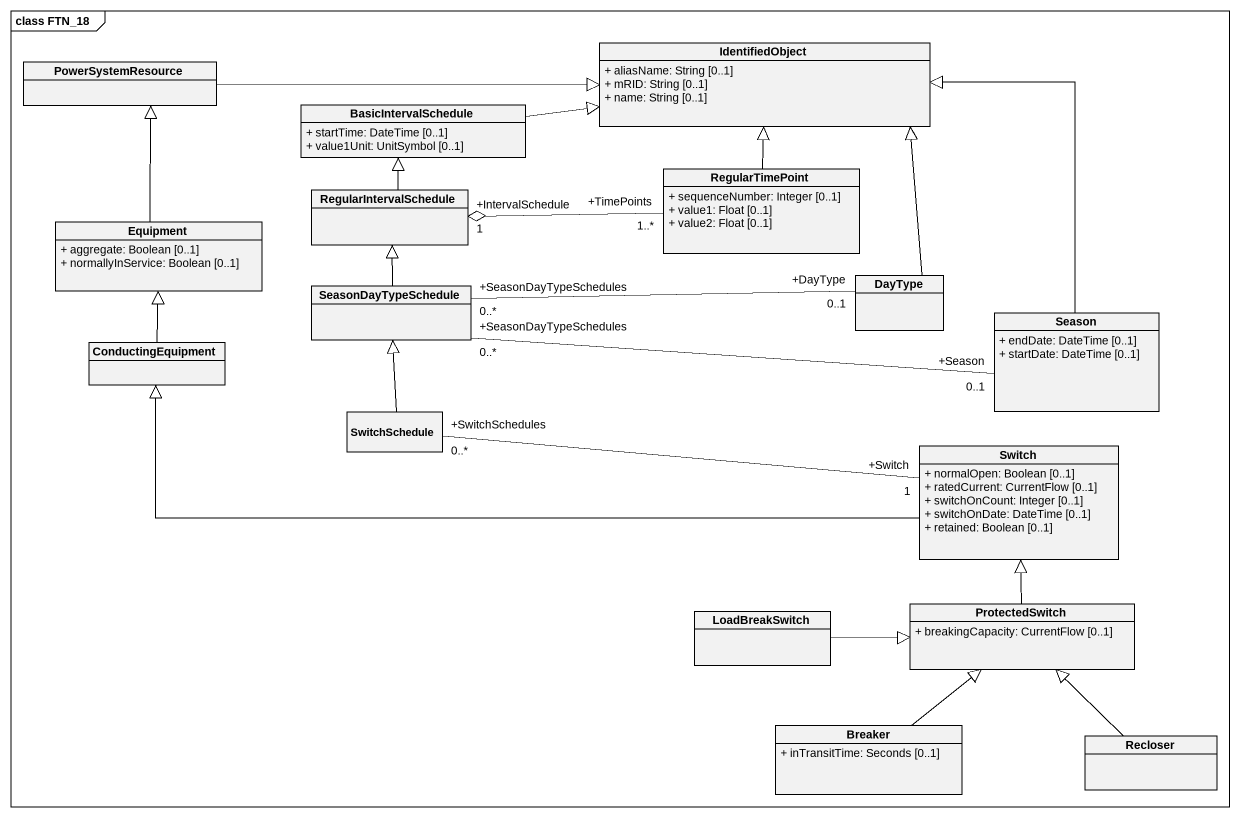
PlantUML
@startuml
mainframe class FTN_18
hide circle
hide empty members
skinparam classAttributeIconSize 0
class PowerSystemResource
class IdentifiedObject {
  + aliasName: String [0..1]
  + mRID: String [0..1]
  + name: String [0..1]
}
class BasicIntervalSchedule {
  + startTime: DateTime [0..1]
  + value1Unit: UnitSymbol [0..1]
}
class RegularIntervalSchedule
class RegularTimePoint {
  + sequenceNumber: Integer [0..1]
  + value1: Float [0..1]
  + value2: Float [0..1]
}
class Equipment {
  + aggregate: Boolean [0..1]
  + normallyInService: Boolean [0..1]
}
class SeasonDayTypeSchedule
class DayType
class ConductingEquipment
class Season {
  + endDate: DateTime [0..1]
  + startDate: DateTime [0..1]
}
class SwitchSchedule
class Switch {
  + normalOpen: Boolean [0..1]
  + ratedCurrent: CurrentFlow [0..1]
  + switchOnCount: Integer [0..1]
  + switchOnDate: DateTime [0..1]
  + retained: Boolean [0..1]
}
class LoadBreakSwitch
class ProtectedSwitch {
  + breakingCapacity: CurrentFlow [0..1]
}
class Breaker {
  + inTransitTime: Seconds [0..1]
}
class Recloser
PowerSystemResource -right-|> IdentifiedObject
BasicIntervalSchedule -right-|> IdentifiedObject
RegularIntervalSchedule -up-|> BasicIntervalSchedule
RegularIntervalSchedule "+IntervalSchedule\n1" o-right- "+TimePoints\n1..*" RegularTimePoint
RegularTimePoint -up-|> IdentifiedObject
Equipment -up-|> PowerSystemResource
SeasonDayTypeSchedule -up-|> RegularIntervalSchedule
DayType -up-|> IdentifiedObject
DayType "+DayType\n0..1" -left- "+SeasonDayTypeSchedules\n0..*" SeasonDayTypeSchedule
ConductingEquipment -up-|> Equipment
Season -up-|> IdentifiedObject
Season "+Season\n0..1" -left- "+SeasonDayTypeSchedules\n0..*" SeasonDayTypeSchedule
SwitchSchedule -up-|> SeasonDayTypeSchedule
Switch -left-|> ConductingEquipment
Switch "+Switch\n1" -left- "+SwitchSchedules\n0..*" SwitchSchedule
LoadBreakSwitch -right-|> ProtectedSwitch
ProtectedSwitch -up-|> Switch
Breaker -up-|> ProtectedSwitch
Recloser -up-|> ProtectedSwitch
@enduml
